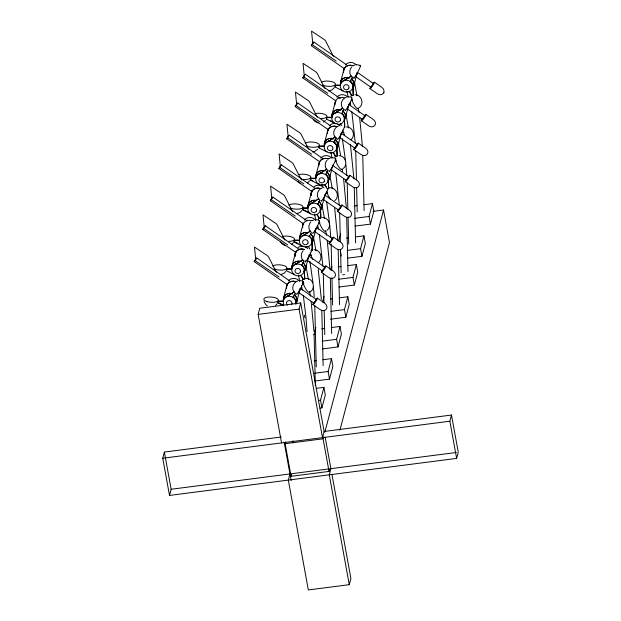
<?xml version="1.0" encoding="UTF-8"?>
<svg xmlns="http://www.w3.org/2000/svg" width="621" height="621" viewBox="0 0 621 621"><rect width="100%" height="100%" fill="white"/><g stroke="black" fill="none" stroke-linecap="round" stroke-linejoin="round"><path stroke-width="0.93" d="M312.883 304.554L320.289 309.716C325.381 312.906 329.666 307.139 324.853 303.32L317.447 298.165M321.391 272.355L328.796 277.509C333.919 280.731 338.181 274.948 333.361 271.121L325.955 265.959M328.983 243.626L336.388 248.788C341.503 252.002 345.773 246.219 340.952 242.392L333.547 237.238M358.41 143.141L365.808 148.303C370.621 152.114 366.312 157.858 361.251 154.691L353.846 149.537M365.994 114.411L373.4 119.574C378.212 123.385 373.904 129.129 368.835 125.962L361.438 120.808M369.937 88.609L377.343 93.763C382.443 96.961 386.759 91.209 381.907 87.375L374.502 82.213M383.887 92.933L383.925 92.382M286.832 284.34L254.23 261.627L255.394 259.485L256.822 258.002L289.425 280.708M256.822 258.002L254.23 261.627M296.139 252.693L262.737 229.428L263.902 227.286L265.322 225.803L298.724 249.068M265.322 225.803L262.737 229.428M303.723 223.964L270.329 200.699L272.153 197.695L272.914 197.074L307.116 220.89M272.914 197.074L270.329 200.699M312.231 191.765L278.837 168.501L280.661 165.496L281.422 164.876L315.623 188.691M281.422 164.876L278.914 168.524M319.287 161.522L286.677 138.809L288.509 135.805L289.27 135.176L322.672 158.448M289.27 135.176L286.677 138.809M328.587 129.874L295.185 106.61L295.472 105.849L297.777 102.977L330.38 125.69M297.777 102.977L295.185 106.61M336.178 101.145L302.776 77.881L304.608 74.877L305.369 74.248L340.355 98.623M305.369 74.248L302.776 77.881M344.686 68.947L311.284 45.682L311.571 44.922L313.877 42.049L346.479 64.763M313.877 42.049L311.284 45.682M300.556 288.462L316.462 299.547L313.869 303.172L314.707 301.511M309.064 256.263L324.969 267.34L322.454 270.997L322.485 270.57M316.656 227.534L332.561 238.619L329.968 242.244L330.504 241.057M324.364 194.784L341.069 206.413L338.554 210.069L338.585 209.642M332.212 165.093L348.917 176.721L346.402 180.377L346.433 179.95M341.519 133.445L357.417 144.522L354.909 148.178L354.94 147.751M348.311 104.165L365.008 115.793L362.501 119.449L362.524 119.022M357.611 72.517L373.516 83.594L370.931 87.227L371.459 86.04M281.554 442.92L258.142 314.412L259.772 308.241L300.719 302.963L299.089 309.134L322.493 437.642L324.123 431.471L451.49 415.045L458.267 452.228L456.637 458.399L169.51 495.426L162.733 458.244L164.363 452.072L281.266 436.998M169.51 495.426L171.14 489.255L164.363 452.072M283.479 305.679L277.921 302.885L278.037 302.443L282.803 304.833M286.98 296.24L286.863 296.691L294.331 291.808L286.98 296.24A6.334 5.899 14.8 0 0 283.339 300.968L278.449 300.983L278.332 301.433L283.223 301.41A6.334 5.899 14.8 0 1 291.684 296.667L293.135 297.436A6.334 5.899 14.8 0 1 295.782 302.901L295.899 302.458A6.334 5.899 14.8 0 0 293.252 296.993L295.076 293.787M294.486 274.234L294.37 274.676L286.428 270.686L286.545 270.244M291.847 268.761L286.956 268.784L286.832 269.235L291.73 269.211A6.334 5.899 14.8 0 1 300.191 264.468L301.643 265.237A6.334 5.899 14.8 0 1 302.039 274.645L300.649 275.421A6.334 5.899 14.8 0 1 291.792 270.756L291.847 268.761A6.334 5.899 14.8 0 1 295.487 264.041L302.838 259.609M301.961 245.947L294.012 241.957L294.129 241.515L298.103 243.51M304.647 234.909A6.334 5.899 14.8 0 0 299.438 240.04L294.54 240.055L294.424 240.506L299.322 240.482A6.334 5.899 14.8 0 1 307.775 235.739L309.235 236.508A6.334 5.899 14.8 0 1 309.631 245.916L308.241 246.692A6.334 5.899 14.8 0 1 305.027 247.111M310.585 213.306L310.469 213.748L302.52 209.758L302.637 209.316L309.794 212.902M307.946 207.833L303.048 207.856L302.932 208.307L307.83 208.283A6.334 5.899 14.8 0 1 316.283 203.541L317.742 204.309A6.334 5.899 14.8 0 1 318.138 213.717L316.749 214.493A6.334 5.899 14.8 0 1 307.892 209.828L307.946 207.833A6.334 5.899 14.8 0 1 311.579 203.114L318.938 198.681L311.463 203.564L311.579 203.114M319.893 184.375A6.334 5.899 14.8 0 1 318.433 183.614L318.317 184.057L310.368 180.067L310.484 179.624L312.868 180.82M315.794 178.142L310.896 178.165L310.779 178.607L315.67 178.592A6.334 5.899 14.8 0 1 324.131 173.849L325.59 174.617A6.334 5.899 14.8 0 1 325.986 184.026L324.597 184.802A6.334 5.899 14.8 0 1 315.74 180.137L315.794 178.142A6.334 5.899 14.8 0 1 321.003 173.018M326.941 151.415L326.825 151.858L318.876 147.868L318.992 147.425M324.302 145.943L319.404 145.966L319.287 146.409L324.178 146.393A6.334 5.899 14.8 0 1 332.639 141.65L334.098 142.419A6.334 5.899 14.8 0 1 334.494 151.819L333.097 152.603A6.334 5.899 14.8 0 1 324.247 147.938L324.302 145.943A6.334 5.899 14.8 0 1 329.503 140.82M334.533 122.686L334.416 123.129L326.467 119.139L326.584 118.696M335.526 112.494L335.41 112.944L342.877 108.062L335.526 112.494A6.334 5.899 14.8 0 0 331.886 117.214L326.995 117.237L326.879 117.679L331.769 117.664A6.334 5.899 14.8 0 1 340.23 112.921L341.682 113.69A6.334 5.899 14.8 0 1 342.086 123.098L340.688 123.874A6.334 5.899 14.8 0 1 337.475 124.285M343.04 90.487L342.916 90.93L334.975 86.94L335.092 86.498M340.393 85.015L335.503 85.038L335.387 85.481L340.277 85.465A6.334 5.899 14.8 0 1 348.738 80.722L350.19 81.491A6.334 5.899 14.8 0 1 350.593 90.891L349.196 91.675A6.334 5.899 14.8 0 1 340.347 87.01L340.393 85.015A6.334 5.899 14.8 0 1 344.034 80.295L351.385 75.863M283.704 297.35L286.918 285.202M292.212 265.144L295.425 253.003M299.803 236.422L303.009 224.274M308.311 204.224L311.517 192.075M316.159 174.524L319.365 162.384M324.667 142.325L327.872 130.185M332.251 113.596L335.464 101.456M340.758 81.398L343.972 69.257M283.339 300.968L283.285 302.955A6.334 5.899 14.8 0 0 283.774 304.453M299.438 240.04L299.384 242.027A6.334 5.899 14.8 0 0 303.421 246.716M331.886 117.214L331.839 119.209A6.334 5.899 14.8 0 0 335.868 123.897M295.487 264.041L295.363 264.492L302.722 260.059L303.925 261.239M344.034 80.295L343.918 80.746L351.269 76.305L352.472 77.485L350.19 81.491L352.588 77.043M310.314 231.33L310.43 230.88L302.955 235.763L310.314 231.33L311.517 232.51L309.235 236.508L309.351 236.065A6.334 5.899 14.8 0 1 311.633 243.028M326.662 169.432L326.778 168.99L319.31 173.872L326.662 169.432L327.865 170.612M293.252 296.993L293.135 297.436L295.417 293.438L294.214 292.258M319.683 200.661L317.742 204.309L320.025 200.311L318.821 199.131M334.214 141.968L334.098 142.419L336.489 137.971L334.214 141.968A6.334 5.899 14.8 0 1 336.489 148.931M328.346 179.64L328.618 188.404L328.346 179.64A6.334 5.899 14.8 0 0 325.707 174.167M344.445 118.712L344.717 127.484L344.445 118.712A6.334 5.899 14.8 0 0 341.806 113.239M296.628 302.248L299.842 290.1M305.136 270.05L308.35 257.901M312.728 241.321L315.934 229.172M321.236 209.122L324.441 196.973A6.916 6.443 14.8 0 0 324.837 195.343M329.083 179.43L332.289 167.282A6.916 6.443 14.8 0 0 332.685 165.644M337.591 147.231L340.797 135.083A6.916 6.443 14.8 0 0 341.193 133.445M345.175 118.502L348.389 106.354A6.971 6.497 14.8 0 1 347.465 107.868M353.683 86.303L356.896 74.155M304.67 279.031L304.406 270.259L304.67 279.031L303.265 279.403L301.814 276.57M319.365 218.476L320.886 217.653L320.498 209.331L320.77 218.103L319.365 218.476L316.749 214.493M337.125 156.205L336.854 147.441L337.125 156.205L335.713 156.577L333.221 152.161M353.225 95.277L352.953 86.513L353.225 95.277L351.812 95.65L349.312 91.233M312.262 250.302L311.998 241.53L312.262 250.302L310.857 250.674M320.77 218.103L320.886 217.653M329.526 469.53L329.029 471.401L291.063 476.299L285.124 443.704L285.621 441.826M313.861 334.936L315.848 327.43M322.532 302.116L324.022 296.489M330.954 270.236L331.948 266.479M338.639 241.165L340.618 233.667M289.953 473.932L288.323 480.103L308.334 589.95L349.274 584.672L350.904 578.5L331.932 474.335M291.063 476.299L291.56 474.428M319.978 408.106L321.903 407.857L320.514 400.227L323.906 387.372L316.213 388.366M315.072 380.991L329.495 379.128L328.105 371.498L331.498 358.643L322.842 359.761M322.617 348.917L338.003 346.929L336.613 339.299L340.005 326.444L331.35 327.562M330.465 319.225L345.843 317.238L344.453 309.607L347.853 296.753L339.198 297.87M338.973 287.026L354.35 285.039L352.961 277.401L356.361 264.554L347.706 265.672M347.519 258.173L361.942 256.31L360.553 248.679L363.945 235.825L355.297 236.943M355.065 226.098L370.45 224.111L369.06 216.473L372.453 203.626L363.805 204.744M321.903 407.857L325.295 395.01L323.906 387.372M329.495 379.128L332.887 366.281L331.498 358.643M338.003 346.929L341.395 334.082L340.005 326.444M345.843 317.238L349.243 304.391L347.853 296.753M354.35 285.039L357.75 272.192L356.361 264.554M361.942 256.31L365.342 243.463L363.945 235.825M370.45 224.111L373.842 211.264L372.453 203.626M329.029 471.401L323.091 438.806L323.588 436.936M324.83 432.247L383.545 210.014L373.105 211.357M339.928 430.143L389.483 242.609L383.545 210.014M456.637 458.399L449.86 421.217L451.49 415.045M334.975 86.94L335.503 85.038M326.467 119.139L326.995 117.237M318.876 147.868L319.404 145.966M310.368 180.067L310.896 178.165M302.52 209.758L303.048 207.856M294.012 241.957L294.54 240.055M286.428 270.686L286.956 268.784M277.921 302.885L278.449 300.983M341.682 113.69L344.081 109.242M325.59 174.617L327.981 170.17M304.042 260.789L301.643 265.237L301.759 264.794A6.334 5.899 14.8 0 1 304.042 271.757M338.763 209.285L339.012 208.858M322.664 270.213L322.912 269.786M291.459 304.709L291.792 304.135A2.763 2.569 14.8 0 0 291.327 301.581L290.807 301.115A2.74 2.546 14.8 0 0 287.011 301.604A2.74 2.546 14.8 0 0 287.663 305.198M362.951 118.238L363.254 117.765M334.245 87.716L332.056 89.866L328.501 90.969M309.638 180.843L307.449 182.993M301.79 210.535L300.238 212.297L296.838 213.733M293.283 242.733L291.73 244.495M285.691 271.462L284.139 273.224L280.739 274.653M277.183 303.661L275.631 305.423M355.662 146.494L356.33 145.555M347.488 178.211L347.822 177.753M339.982 207.445L340.308 207.041M331.474 239.644L332.561 238.619M323.883 268.373L324.209 267.969M359.458 107.503C364.434 103.552 361.406 94.609 354.995 94.726M350.95 139.702C355.926 135.751 352.899 126.808 346.487 126.925M343.359 168.431C348.334 164.48 345.307 155.537 338.903 155.654M334.851 200.63C340.611 196.065 335.627 186.09 328.532 187.953M327.003 230.321C331.987 226.37 328.951 217.428 322.547 217.544M318.495 262.52C323.479 258.569 320.444 249.626 314.04 249.743M364.248 116.422L365.008 115.793M356.656 145.151L357.417 144.522M315.701 300.168L316.462 299.547M351.727 66.959C349.545 69.319 349.204 73.037 350.896 75.778M327.127 160.086C324.938 162.446 324.597 166.164 326.289 168.904M310.772 221.976C308.583 224.344 308.249 228.062 309.941 230.795M303.18 250.705C300.999 253.073 300.657 256.791 302.349 259.524M325.365 120.474L323.549 122.065M317.773 149.203L314.645 151.493L312.402 151.897M373.042 83.897L373.516 83.594M340.595 206.715L341.069 206.413M324.496 267.643L324.969 267.34M309.367 292.289C317.005 288.881 312.712 276.438 304.585 278.581M335.286 136.791L327.818 141.673L335.169 137.233L336.372 138.413M353.163 65.741L354.87 64.949M346.363 97.148C341.961 98.436 339.858 104.134 342.388 107.976M338.771 125.877C334.377 127.158 332.266 132.863 334.797 136.705M328.563 158.867L330.271 158.076M322.423 187.767C318.022 189.056 315.91 194.753 318.449 198.596M312.208 220.758L313.916 219.966M297.816 280.894C293.415 282.182 291.303 287.88 293.842 291.723M354.187 205.986L357.075 205.613M354.638 218.336L369.06 216.473M346.642 238.06L348.567 237.812M347.092 250.41L360.553 248.679M338.088 266.914L340.976 266.541M338.538 279.264L352.961 277.401M330.543 298.988L332.468 298.74M258.142 314.412L299.089 309.134M330.993 311.338L344.453 309.607M321.74 328.804L324.62 328.431M322.19 341.154L336.613 339.299M314.187 360.879L316.112 360.63M314.645 373.229L328.105 371.498M318.589 400.475L320.514 400.227M162.733 458.244L449.86 421.217M285.124 443.704L323.091 438.806M171.14 489.255L456.35 452.476M356.733 64.623L360.576 65.492M348.226 96.822L350.112 97M332.126 157.75L334.013 157.928M315.779 219.648L317.665 219.818M299.679 280.576L301.565 280.746M336.209 61.083L312.285 44.704L312.743 43.253L311.54 31.112L324.022 39.426A2.577 0.869 37.6 0 1 325.761 41.219L332.778 55.09A12.49 4.223 37.6 0 0 332.996 55.486M327.702 93.282L303.785 76.903L304.236 75.451L303.032 63.311L315.515 71.625A2.577 0.869 37.6 0 1 317.253 73.418L324.271 87.289A12.49 4.223 37.6 0 0 325.016 88.508M320.118 122.011L296.194 105.632L296.644 104.181L295.441 92.04L307.931 100.354A2.577 0.869 37.6 0 1 309.662 102.147L316.679 116.018A12.49 4.223 37.6 0 0 317.424 117.237M311.61 154.21L287.686 137.831L288.136 136.379L286.933 124.239L299.423 132.552A2.577 0.869 37.6 0 1 301.154 134.346L308.171 148.217A12.49 4.223 37.6 0 0 308.916 149.436M303.762 183.901L279.838 167.523L280.288 166.071L279.093 153.93L291.575 162.244A2.577 0.869 37.6 0 1 293.306 164.037L300.323 177.909A12.49 4.223 37.6 0 0 301.069 179.127M295.254 216.1L271.33 199.721L271.781 198.27L270.585 186.137L283.067 194.443A2.577 0.869 37.6 0 1 284.798 196.236L291.816 210.115A12.49 4.223 37.6 0 0 292.561 211.326M287.663 244.829L263.739 228.45L264.197 226.999L262.993 214.858L275.476 223.172A2.577 0.869 37.6 0 1 277.214 224.965L284.232 238.837A12.49 4.223 37.6 0 0 284.449 239.232M279.155 277.028L255.231 260.649L255.689 259.198L254.486 247.065L266.968 255.371A2.577 0.869 37.6 0 1 268.707 257.164L275.724 271.043A12.49 4.223 37.6 0 0 276.469 272.254M317.983 122.974L314.63 121.227L313.178 119.325M285.528 245.8L282.175 244.045L280.731 242.143M330.558 120.691L333.733 122.283M300.339 183.42L298.127 181.666M355.817 76.701L370.931 87.227M347.31 108.9L362.423 119.426M339.718 137.629L354.832 148.155M349.902 175.339L357.3 180.501C362.105 184.313 357.805 190.057 352.744 186.89L345.338 181.736M331.21 169.828L346.324 180.354M342.055 205.031L349.46 210.193C354.265 214.012 349.988 219.78 344.896 216.582L337.49 211.427M323.37 199.52L338.476 210.045M314.863 231.718L329.968 242.244M307.271 260.447L322.377 270.973M298.763 292.646L313.869 303.172M267.379 305.912L265.679 304.484L264.026 301.426M342.761 108.504L343.964 109.684M349.196 91.675L351.812 95.65M340.688 123.874L341.736 125.465M333.097 152.603L335.713 156.577M324.713 184.359L326.281 186.742M324.597 184.802L327.205 188.776M317.913 215.642L318.961 217.234M309.809 249.083L308.358 246.25A6.334 5.899 14.8 0 1 306.79 246.653M300.649 275.421L303.265 279.403M304.36 315.103L304.919 317.82M354.444 82.088L356.935 95.766M358.185 107.976L358.938 112.463M350.197 102.737L350.702 105.477M347.061 91.295L348.063 96.767M345.936 114.287L348.428 127.965M342.357 138.592L345.517 160.8M338.181 142.108L340.673 155.786M342.086 168.904L342.59 171.668M330.962 152.223L331.963 157.695M329.836 175.215L332.328 188.893M340.362 251.28L341.232 256.054M326.592 201.344L329.673 224.228M321.996 204.907L324.488 218.592M325.73 230.795L326.491 235.281M317.75 225.563L318.418 229.211M314.614 214.113L315.779 220.502M313.318 236.197L315.98 250.791M309.91 261.41L312.968 282.788M305.897 265.835L308.389 279.52M309.638 291.723L310.391 296.209M301.488 285.575L302.318 290.139M298.515 275.041L299.679 281.429M300.719 302.963L324.123 431.471M325.163 437.192L330.892 468.653L329.262 474.824L349.274 584.672M292.856 440.755L293.205 442.664M284.224 442.47L291.164 480.561M351.859 111.865L355.313 143.249M350.43 144.662L353.954 178.902M335.767 172.793L339.268 204.953M319.411 234.684L322.866 266.067M303.312 295.612L305.819 315.678L307.053 331.614M334.587 207.313L337.902 240.606M318.231 269.204L321.368 299.384M359.66 117.602L362.462 146.703M343.56 178.53L346.409 208.408M327.213 240.42L330.007 269.522M311.113 301.348L313.954 331.226M345.936 164.961L346.805 175.448M329.759 225.058L330.76 237.152M313.411 286.956L314.249 296.698M295.899 302.458L295.984 304.306M362.765 155.366L364.108 210.643M355.74 150.825L356.446 179.896M356.633 187.651L357.222 211.877M354.257 187.565L355.6 242.842M347.232 183.024L347.869 209.192M348.055 216.946L348.715 244.076M346.689 217.265L348.008 271.571M339.664 212.724L340.37 241.794M340.556 249.549L341.123 272.805M338.181 249.463L339.524 304.74M331.133 243.952L331.769 270.119M331.956 277.874L332.615 305.004M330.318 278.185L331.653 333.461M323.285 273.644L323.991 302.722M324.178 310.469L324.767 334.696M321.81 310.384L323.145 365.66M314.777 305.842L316.26 366.895M314.102 334.261L315.344 385.664M300.238 288.47A6.916 6.443 14.8 0 1 299.004 291.567M286.591 288.524A6.916 6.443 14.8 0 1 295.759 281.655M295.79 303.716A6.916 6.443 14.8 0 0 294.137 294.641A6.862 6.396 14.8 0 1 295.72 303.646M283.378 300.673A6.916 6.443 14.8 0 1 292.545 293.803M283.401 300.626A6.862 6.396 14.8 0 1 292.499 293.811M315.53 299.974A3.943 0.52 -55.1 0 1 317.261 298.88A3.943 0.52 -55.1 0 1 313.721 304.026A3.943 0.52 -55.1 0 1 313.822 302.458M287.143 285.769A6.971 6.497 14.8 0 1 287.073 284.069M288.315 280.94A6.971 6.497 14.8 0 1 299.314 280.894M300.16 288.493A6.971 6.497 14.8 0 1 298.918 291.622M286.405 288.555A6.971 6.497 14.8 0 1 295.643 281.631M302.947 281.825A7.336 0.637 -62.2 0 1 300.735 287.958A7.336 0.637 -62.2 0 1 296.667 293.818M318.969 164.014A6.916 6.443 14.8 0 1 328.206 158.836M326.592 171.823A6.916 6.443 14.8 0 1 328.245 180.897M315.833 177.854A6.916 6.443 14.8 0 1 323.246 170.55A6.862 6.396 14.8 0 0 315.848 177.808M326.53 171.823A6.862 6.396 14.8 0 1 328.167 180.827M326.77 193.341A4.479 1.49 -10.3 0 1 325.746 193.325M327.655 192.852A3.462 1.149 -10.3 0 1 326.072 192.836M348.56 176.442A3.943 0.52 -55.1 0 1 349.514 176.457A3.943 0.52 -55.1 0 1 346.021 181.355A3.943 0.52 -55.1 0 1 346.277 179.64M320.762 158.122A6.971 6.497 14.8 0 1 331.761 158.076M318.86 165.729A6.971 6.497 14.8 0 1 328.098 158.813M323.137 184.763A6.334 5.899 14.8 0 1 321.492 184.771M335.798 158.588A7.336 0.637 -62.2 0 1 332.74 165.986A7.336 0.637 -62.2 0 1 329.122 171M330.31 199.178A7.336 1.816 63.7 0 1 326.607 191.113M298.895 174.532A7.336 2.624 4 0 1 310.554 176.48A7.336 2.624 4 0 1 302.885 179.407M327.546 133.507A6.916 6.443 14.8 0 1 336.714 126.637M335.099 139.624A6.916 6.443 14.8 0 1 336.753 148.698M335.037 139.624A6.862 6.396 14.8 0 1 336.675 148.629M336.396 161.049A4.479 1.49 -10.3 0 1 335.278 161.142M336.163 160.653A3.462 1.149 -10.3 0 1 335.317 160.684M342.831 274.893A3.462 1.995 -1.4 0 1 344.546 274.56M356.493 144.957A3.943 0.52 -55.1 0 1 358.216 143.862A3.943 0.52 -55.1 0 1 354.676 149.009A3.943 0.52 -55.1 0 1 354.785 147.441M328.098 130.752A6.971 6.497 14.8 0 1 328.028 129.052M329.27 125.923A6.971 6.497 14.8 0 1 340.269 125.877M327.368 133.531A6.971 6.497 14.8 0 1 336.605 126.614M341.115 133.476A6.971 6.497 14.8 0 1 340.712 135.122M331.645 152.564A6.334 5.899 14.8 0 1 329.999 152.572M333.702 141.976A4.976 4.634 14.8 0 1 335.34 143.886M344.306 126.389A7.336 0.637 -62.2 0 1 341.247 133.787A7.336 0.637 -62.2 0 1 337.63 138.801M342.117 169.013A7.336 1.816 63.7 0 1 336.97 163.82A7.336 1.816 63.7 0 1 335.798 156.337M305.214 143.304A7.336 2.624 4 0 1 315.771 142.589A7.336 2.624 4 0 1 317.649 146.672A7.336 2.624 4 0 1 306.44 145.974M334.952 104.802A6.971 6.497 14.8 0 1 344.197 97.885M342.691 110.895A6.916 6.443 14.8 0 1 344.345 119.969M339.345 109.622A6.916 6.443 14.8 0 0 331.932 116.927A6.862 6.396 14.8 0 1 341.045 110.064M342.621 110.895A6.862 6.396 14.8 0 1 344.267 119.9M343.987 132.32A4.479 1.49 -10.3 0 1 341.845 132.397M364.085 116.228A3.943 0.52 -55.1 0 1 365.808 115.133A3.943 0.52 -55.1 0 1 362.268 120.28A3.943 0.52 -55.1 0 1 362.377 118.712M336.861 97.194A6.971 6.497 14.8 0 1 347.861 97.148M351.897 97.66A7.336 0.637 -62.2 0 1 348.839 105.058A7.336 0.637 -62.2 0 1 345.214 110.072M344.554 135.091A7.336 1.816 63.7 0 1 342.707 130.185M314.994 113.604A7.336 2.624 4 0 1 326.312 115.211A7.336 2.624 4 0 1 320.894 118.572M316.33 227.542A6.916 6.443 14.8 0 1 315.103 230.639M302.691 227.596A6.916 6.443 14.8 0 1 311.858 220.727M311.889 242.788A6.916 6.443 14.8 0 0 310.236 233.713A6.862 6.396 14.8 0 1 311.812 242.718M299.477 239.745A6.916 6.443 14.8 0 1 306.89 232.448M299.501 239.698A6.862 6.396 14.8 0 1 306.852 232.456M311.54 255.138A4.479 1.49 -10.3 0 1 308.552 255.084M331.63 239.046A3.943 0.52 -55.1 0 1 333.361 237.952A3.943 0.52 -55.1 0 1 329.813 243.098A3.943 0.52 -55.1 0 1 329.922 241.53M303.242 224.841A6.971 6.497 14.8 0 1 303.164 223.141M304.406 220.013A6.971 6.497 14.8 0 1 315.414 219.966M319.047 220.897A7.336 0.637 -62.2 0 1 316.834 227.03A7.336 0.637 -62.2 0 1 312.767 232.891M313.007 259.578A7.336 1.816 63.7 0 1 310.259 253.003M282.539 236.422A7.336 2.624 4 0 1 293.865 238.029A7.336 2.624 4 0 1 288.439 241.39M357.292 72.517A6.916 6.443 14.8 0 1 356.058 75.622M343.646 72.579A6.916 6.443 14.8 0 1 352.813 65.71M352.852 87.771A6.916 6.443 14.8 0 0 351.199 78.696A6.862 6.396 14.8 0 1 352.775 87.701M349.607 77.858A6.916 6.443 14.8 0 0 340.44 84.728A6.862 6.396 14.8 0 1 349.553 77.866M352.495 100.121A4.479 1.49 -10.3 0 1 351.37 100.214M352.262 99.725A3.462 1.149 -10.3 0 1 351.416 99.756M333.524 56.309A12.49 4.223 37.6 0 1 333.244 55.898M373.159 83.315A3.943 0.52 -55.1 0 1 374.121 83.33A3.943 0.52 -55.1 0 1 370.628 88.229A3.943 0.52 -55.1 0 1 370.877 86.513M344.197 69.824A6.971 6.497 14.8 0 1 344.127 68.124M345.369 64.995A6.971 6.497 14.8 0 1 356.369 64.949M357.215 72.548A6.971 6.497 14.8 0 1 355.973 75.669M343.46 72.603A6.971 6.497 14.8 0 1 352.705 65.686M347.744 91.636A6.334 5.899 14.8 0 1 346.099 91.644M350.314 81.041A6.334 5.899 14.8 0 1 352.588 88.003M350.749 81.91A4.976 4.634 14.8 0 1 351.439 82.958M360.001 65.88A7.336 0.637 -62.2 0 1 357.347 72.859A7.336 0.637 -62.2 0 1 354.017 77.004M358.216 108.085A7.336 1.816 63.7 0 1 355.383 106.696A7.336 1.816 63.7 0 1 351.641 99.484M351.214 97.986A7.336 1.816 63.7 0 1 351.897 95.409M321.313 82.376A7.336 2.624 4 0 1 331.862 81.662A7.336 2.624 4 0 1 333.749 85.745A7.336 2.624 4 0 1 322.54 85.046M308.746 256.271A6.916 6.443 14.8 0 1 307.511 259.368M295.099 256.326A6.916 6.443 14.8 0 1 304.267 249.456M302.644 262.442A6.916 6.443 14.8 0 1 304.298 271.517M291.886 268.474A6.916 6.443 14.8 0 1 301.053 261.604M302.582 262.442A6.862 6.396 14.8 0 1 304.228 271.447M291.909 268.427A6.862 6.396 14.8 0 1 301.006 261.612M303.948 283.867A4.479 1.49 -10.3 0 1 302.823 283.96M303.708 283.471A3.462 1.149 -10.3 0 1 302.869 283.51M284.977 240.055A12.49 4.223 37.6 0 1 284.697 239.644M324.612 267.061A3.943 0.52 -55.1 0 1 325.575 267.084A3.943 0.52 -55.1 0 1 322.074 271.982A3.943 0.52 -55.1 0 1 322.33 270.259M295.65 253.57A6.971 6.497 14.8 0 1 295.58 251.87M298.049 247.531A6.971 6.497 14.8 0 1 307.822 248.695M294.913 256.357A6.971 6.497 14.8 0 1 304.15 249.432M308.668 256.294A6.971 6.497 14.8 0 1 308.264 257.94M311.455 249.626A7.336 0.637 -62.2 0 1 308.792 256.605A7.336 0.637 -62.2 0 1 305.47 260.75M309.669 291.831A7.336 1.816 63.7 0 1 304.515 286.638A7.336 1.816 63.7 0 1 303.351 279.155M272.759 266.13A7.336 2.624 4 0 1 283.316 265.408A7.336 2.624 4 0 1 285.202 269.491A7.336 2.624 4 0 1 273.993 268.792M311.199 195.398A6.916 6.443 14.8 0 1 320.366 188.528M318.744 201.515A6.916 6.443 14.8 0 1 320.397 210.589M307.985 207.546A6.916 6.443 14.8 0 1 315.398 200.249M318.682 201.515A6.862 6.396 14.8 0 1 320.32 210.519M308 207.499A6.862 6.396 14.8 0 1 315.359 200.257M320.048 222.939A4.479 1.49 -10.3 0 1 318.922 223.032M301.697 179.981A12.49 4.223 37.6 0 1 301.371 179.554M340.712 206.133A3.943 0.52 -55.1 0 1 341.666 206.156A3.943 0.52 -55.1 0 1 338.173 211.055A3.943 0.52 -55.1 0 1 338.429 209.331M311.75 192.642A6.971 6.497 14.8 0 1 311.672 190.942M314.148 186.603A6.971 6.497 14.8 0 1 323.921 187.767M311.012 195.429A6.971 6.497 14.8 0 1 320.25 188.505M324.76 195.367A6.971 6.497 14.8 0 1 324.364 197.012M317.859 203.867A6.334 5.899 14.8 0 1 320.141 210.83M327.554 188.699A7.336 0.637 -62.2 0 1 325.342 194.831A7.336 0.637 -62.2 0 1 321.274 200.692M325.769 230.903A7.336 1.816 63.7 0 1 322.936 229.514A7.336 1.816 63.7 0 1 319.194 222.31M318.767 220.804A7.336 1.816 63.7 0 1 319.442 218.227M288.858 205.202A7.336 2.624 4 0 1 299.415 204.48A7.336 2.624 4 0 1 301.294 208.563A7.336 2.624 4 0 1 290.085 207.864M348.847 88.19L348.521 88.764A2.74 2.546 14.8 0 1 344.717 89.253A2.74 2.546 14.8 0 1 344.065 85.659A2.74 2.546 14.8 0 1 347.861 85.17L348.381 85.628A2.763 2.569 14.8 0 1 348.847 88.19M340.339 120.389L340.013 120.963A2.74 2.546 14.8 0 1 336.209 121.452A2.74 2.546 14.8 0 1 335.557 117.858A2.74 2.546 14.8 0 1 339.353 117.369L339.873 117.827A2.763 2.569 14.8 0 1 340.339 120.389M332.747 149.118L332.421 149.692A2.74 2.546 14.8 0 1 328.625 150.181A2.74 2.546 14.8 0 1 327.966 146.587A2.74 2.546 14.8 0 1 331.769 146.098L332.282 146.556A2.763 2.569 14.8 0 1 332.747 149.118M324.24 181.316L323.914 181.891A2.74 2.546 14.8 0 1 320.118 182.38A2.74 2.546 14.8 0 1 319.458 178.786A2.74 2.546 14.8 0 1 323.262 178.297L323.774 178.755A2.763 2.569 14.8 0 1 324.24 181.316M316.399 211.008L316.066 211.582A2.74 2.546 14.8 0 1 312.27 212.071A2.74 2.546 14.8 0 1 311.618 208.477A2.74 2.546 14.8 0 1 315.414 207.988L315.934 208.454A2.763 2.569 14.8 0 1 316.399 211.008M307.892 243.207L307.558 243.781A2.74 2.546 14.8 0 1 303.762 244.27A2.74 2.546 14.8 0 1 303.11 240.676A2.74 2.546 14.8 0 1 306.906 240.187L307.426 240.653A2.763 2.569 14.8 0 1 307.892 243.207M300.3 271.936L299.966 272.51A2.74 2.546 14.8 0 1 296.17 272.999A2.74 2.546 14.8 0 1 295.518 269.405A2.74 2.546 14.8 0 1 299.314 268.916L299.834 269.382A2.763 2.569 14.8 0 1 300.3 271.936M266.883 301.542A7.336 2.624 4 0 0 278.402 300.339A7.336 2.624 4 0 0 268.062 297.079A7.336 2.624 4 0 0 266.883 301.542M333.508 138.786A6.916 6.443 14.8 0 0 324.341 145.656A6.862 6.396 14.8 0 1 333.454 138.793"/></g></svg>
